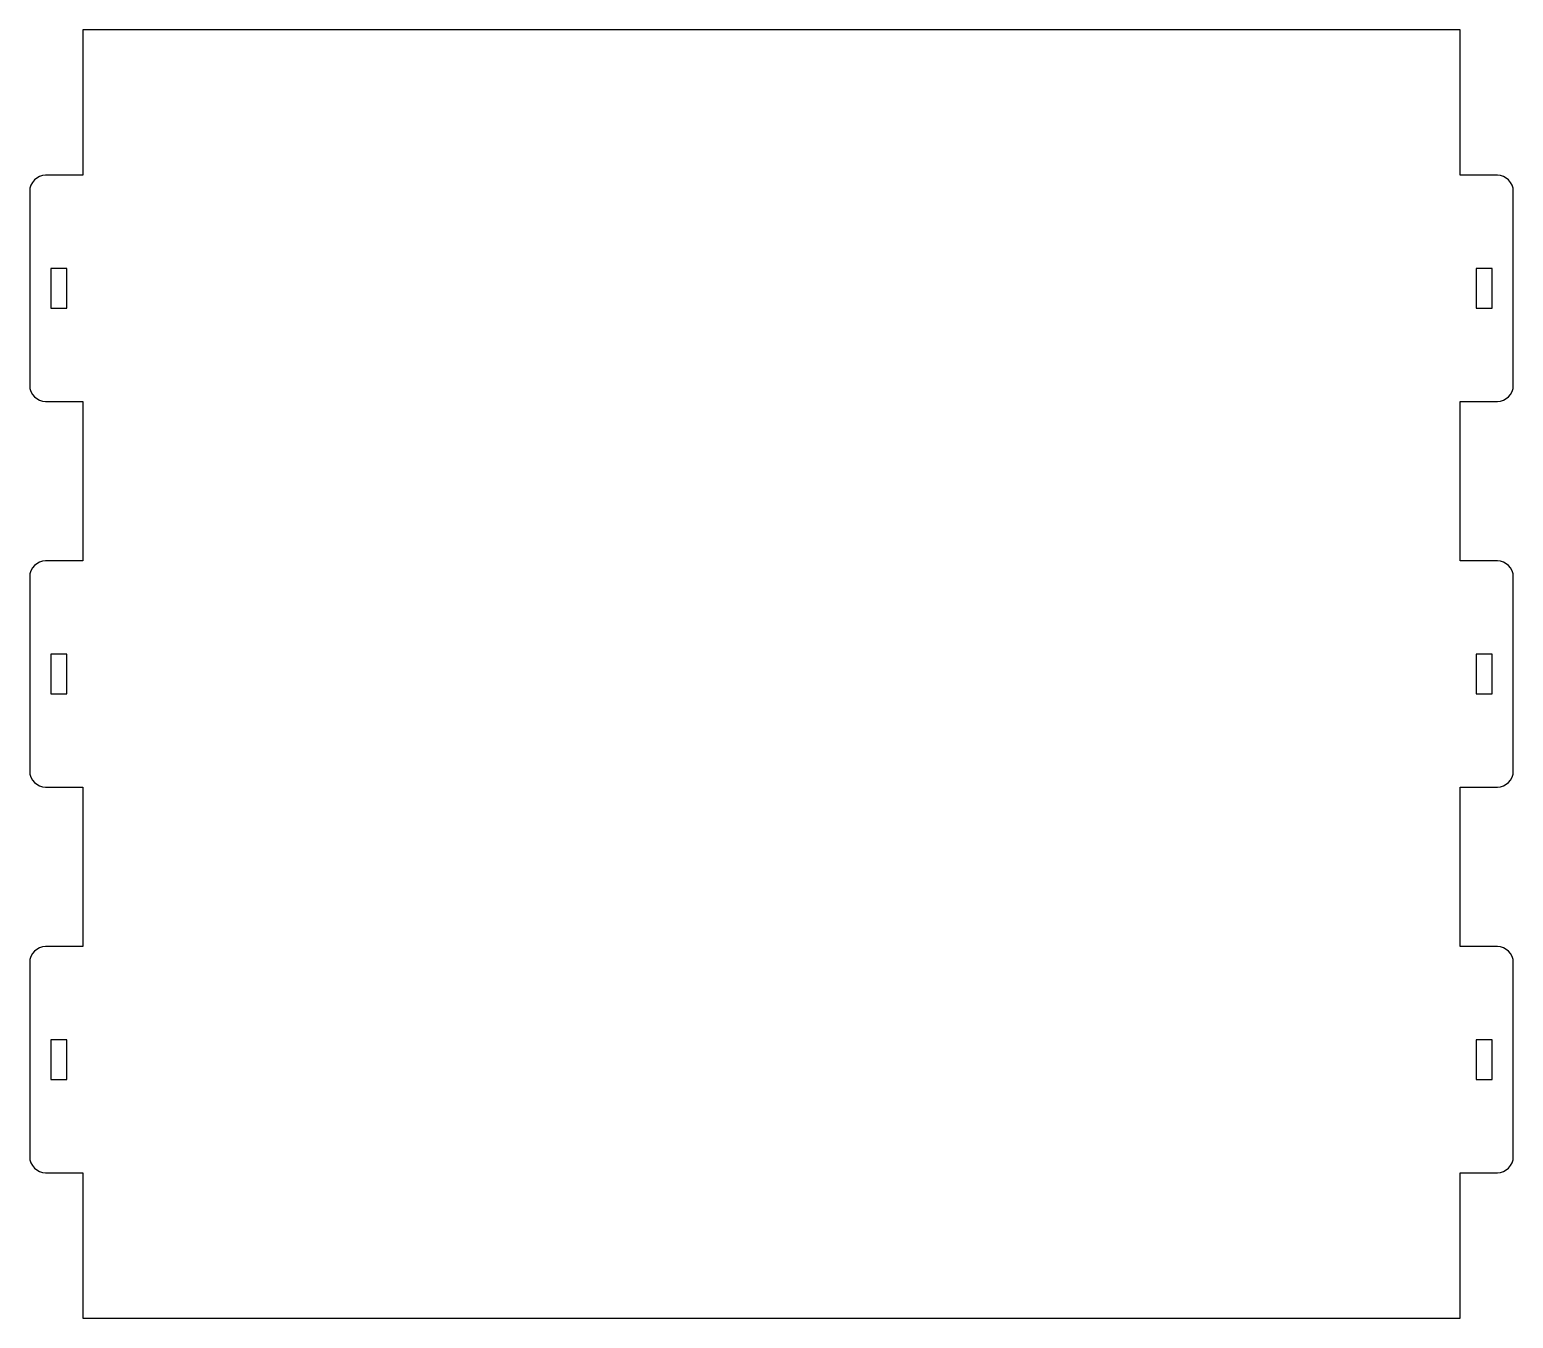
# Model space of a CAD drawing. Extents: x -279 to 279, y -484 to 0.
import ezdxf

# ---------------------------------------------------------------- set-up
doc = ezdxf.new("R2010")
doc.units = 0
doc.layers.get('0').update_dxf_attribs({"linetype": 'CONTINUOUS'})

msp = doc.modelspace()

# ---------------------------------------------------------------- linework, layer by layer
at = {"color": 7, "linetype": 'CONTINUOUS'}
for p, q in [((259, 0), (-259, 0)), ((-259, 0), (-259, -54.75)), ((259, -54.75), (259, 0)), ((-259, -54.75), (-273, -54.75)), ((273, -54.75), (259, -54.75)), ((-279, -60.75), (-279, -133.75)), ((279, -133.75), (279, -60.75)), ((-271, -89.75), (-271, -104.75)), ((-265, -89.75), (-271, -89.75)), ((-265, -104.75), (-265, -89.75)), ((265, -89.75), (265, -104.75)), ((271, -89.75), (265, -89.75)), ((271, -104.75), (271, -89.75)), ((-271, -104.75), (-265, -104.75)), ((265, -104.75), (271, -104.75)), ((-273, -139.75), (-259, -139.75)), ((-259, -139.75), (-259, -199.75)), ((259, -199.75), (259, -139.75)), ((259, -139.75), (273, -139.75)), ((-259, -199.75), (-273, -199.75)), ((273, -199.75), (259, -199.75)), ((-279, -205.75), (-279, -278.75)), ((279, -278.75), (279, -205.75)), ((-271, -234.75), (-271, -249.75)), ((-265, -234.75), (-271, -234.75)), ((-265, -249.75), (-265, -234.75)), ((265, -234.75), (265, -249.75)), ((271, -234.75), (265, -234.75)), ((271, -249.75), (271, -234.75)), ((-271, -249.75), (-265, -249.75)), ((265, -249.75), (271, -249.75)), ((-273, -284.75), (-259, -284.75)), ((-259, -284.75), (-259, -344.75)), ((259, -344.75), (259, -284.75)), ((259, -284.75), (273, -284.75)), ((-259, -344.75), (-273, -344.75)), ((273, -344.75), (259, -344.75)), ((-279, -350.75), (-279, -423.75)), ((279, -423.75), (279, -350.75)), ((-271, -379.75), (-271, -394.75)), ((-265, -379.75), (-271, -379.75)), ((-265, -394.75), (-265, -379.75)), ((265, -379.75), (265, -394.75)), ((271, -379.75), (265, -379.75)), ((271, -394.75), (271, -379.75)), ((-271, -394.75), (-265, -394.75)), ((265, -394.75), (271, -394.75)), ((-273, -429.75), (-259, -429.75)), ((-259, -429.75), (-259, -484.5)), ((259, -484.5), (259, -429.75)), ((259, -429.75), (273, -429.75)), ((-259, -484.5), (259, -484.5))]:
    msp.add_line(p, q, dxfattribs=at)
for centre, start, end in [((-273, -60.75), 90, 180), ((273, -60.75), 0, 90), ((-273, -133.75), 180, 270), ((273, -133.75), 270, 0), ((-273, -205.75), 90, 180), ((273, -205.75), 0, 90), ((-273, -278.75), 180, 270), ((273, -278.75), 270, 0), ((-273, -350.75), 90, 180), ((273, -350.75), 0, 90), ((-273, -423.75), 180, 270), ((273, -423.75), 270, 0)]:
    msp.add_arc(centre, 6, start, end, dxfattribs=at)

doc.saveas('drawing.dxf')
